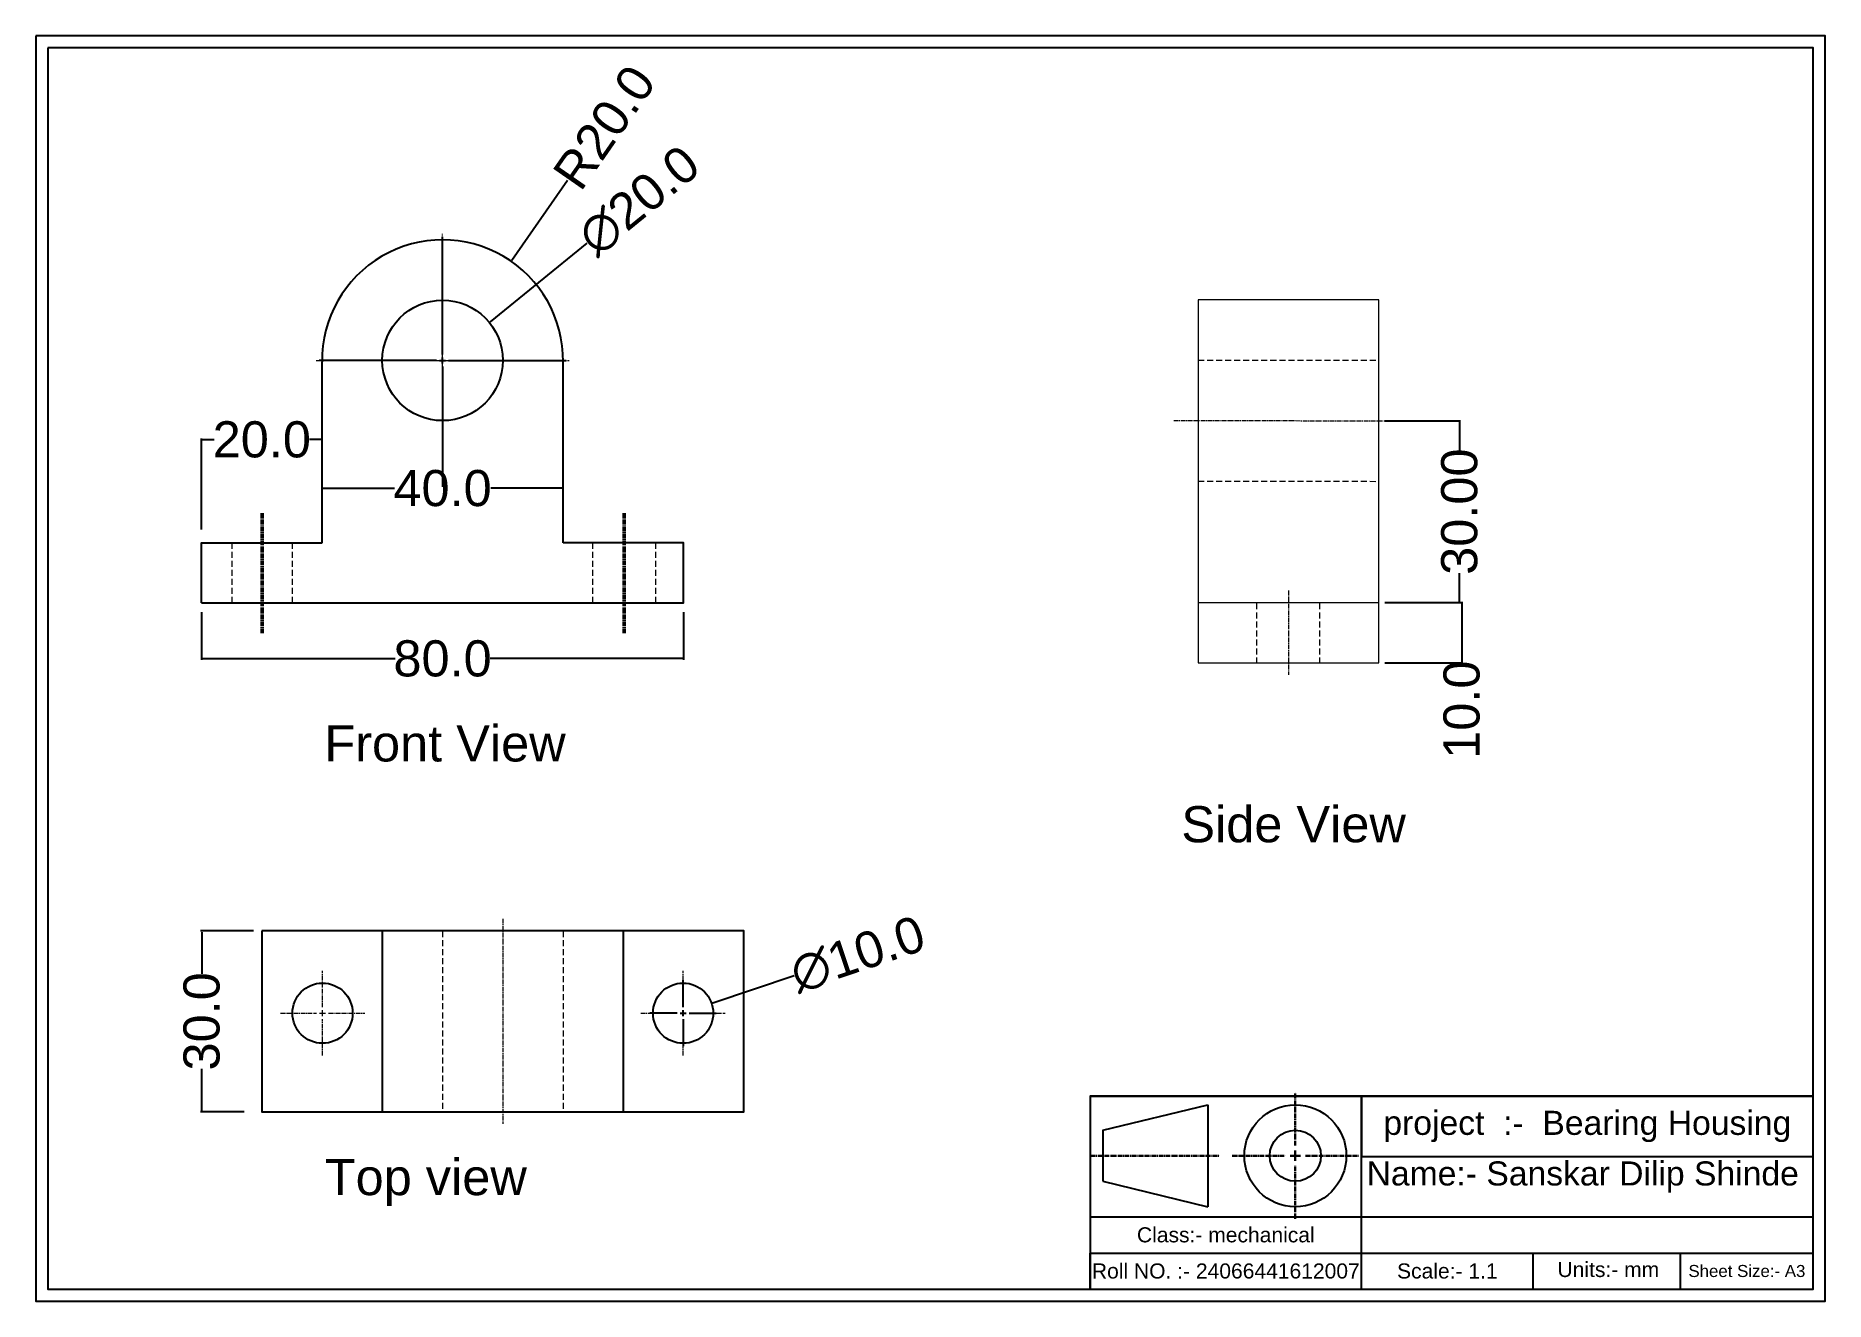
# Model space of a CAD drawing. Header units: millimetres. Extents: x 46 to 343, y 23 to 233.
import ezdxf

# ---------------------------------------------------------------- set-up
doc = ezdxf.new("R2010")
doc.units = ezdxf.units.MM
doc.header["$MEASUREMENT"] = 0
doc.linetypes.add('CENTER2', pattern=[1.125, 0.75, -0.125, 0.125, -0.125])
doc.linetypes.add('DASHEDX2', pattern=[1.5, 1, -0.5])
doc.styles.get("Standard").update_dxf_attribs({"font": 'arial.ttf'})
doc.dimstyles.get("Standard").update_dxf_attribs({"dimtxt": 6, "dimasz": 0.18, "dimexe": 0.18, "dimexo": 0.0625, "dimgap": 0.09, "dimtad": 0, "dimdec": 1, "dimzin": 0, "dimdsep": 46, "dimtxsty": 'Standard', "dimcen": -0.5, "dimclrd": 3, "dimclrt": 3, "dimadec": 0, "dimazin": 0, "dimtfac": 1, "dimtdec": 1, "dimtofl": 0, "dimtmove": 0, "dimatfit": 3, "dimfxl": 1, "dimtfillclr": 3, "dimtolj": 1, "dimtzin": 0, "dimarcsym": 0})

# ---------------------------------------------------------------- blocks, each defined once
blk = doc.blocks.new('*U5')
at = {"color": 0, "linetype": 'CENTER2', "lineweight": 30, "transparency": 16777216}
for p, q in [((0, 1.69), (0, 10.46)), ((-10.46, 0), (-1.69, 0)), ((1.69, 0), (10.46, 0)), ((0, -10.46), (0, -1.69))]:
    blk.add_line(p, q, dxfattribs=at)
at = {"color": 0, "linetype": 'Continuous', "lineweight": 30, "transparency": 16777216}
for p, q in [((-0.85, 0), (0.85, 0)), ((0, -0.85), (0, 0.85))]:
    blk.add_line(p, q, dxfattribs=at)
blk = doc.blocks.new('*U7')
at = {"color": 0, "linetype": 'CENTER2', "lineweight": 30, "transparency": 16777216}
blk.add_line((-10.71, 0), (10.71, 0), dxfattribs=at)
blk = doc.blocks.new('*U9')
at = {"color": 0, "linetype": 'CENTER2', "lineweight": 50, "transparency": 16777216}
blk.add_line((0, -10), (0, 10), dxfattribs=at)
blk = doc.blocks.new('*U10')
at = {"color": 0, "linetype": 'CENTER2', "lineweight": 18, "transparency": 16777216}
for p, q in [((0, 1), (0, 7)), ((-7, 0), (-1, 0)), ((1, 0), (7, 0)), ((0, -7), (0, -1))]:
    blk.add_line(p, q, dxfattribs=at)
at = {"color": 0, "linetype": 'Continuous', "lineweight": 18, "transparency": 16777216}
for p, q in [((-0.5, 0), (0.5, 0)), ((0, -0.5), (0, 0.5))]:
    blk.add_line(p, q, dxfattribs=at)
blk = doc.blocks.new('*U11')
at = {"color": 0, "linetype": 'CENTER2', "lineweight": 18, "transparency": 16777216}
for p, q in [((0, 1), (0, 7)), ((-7, 0), (-1, 0)), ((1, 0), (7, 0)), ((0, -7), (0, -1))]:
    blk.add_line(p, q, dxfattribs=at)
at = {"color": 0, "linetype": 'Continuous', "lineweight": 18, "transparency": 16777216}
for p, q in [((-0.5, 0), (0.5, 0)), ((0, -0.5), (0, 0.5))]:
    blk.add_line(p, q, dxfattribs=at)
blk = doc.blocks.new('*U15')
at = {"color": 0, "linetype": 'CENTER2', "lineweight": 50, "transparency": 16777216}
blk.add_line((0, -10), (0, 10), dxfattribs=at)
blk = doc.blocks.new('*U17')
at = {"color": 0, "linetype": 'CENTER2', "lineweight": 18, "transparency": 16777216}
for p, q in [((0, 4), (0, 21)), ((-21, 0), (-4, 0)), ((4, 0), (21, 0)), ((0, -21), (0, -4))]:
    blk.add_line(p, q, dxfattribs=at)
at = {"color": 0, "linetype": 'Continuous', "lineweight": 18, "transparency": 16777216}
for p, q in [((-2, 0), (2, 0)), ((0, -2), (0, 2))]:
    blk.add_line(p, q, dxfattribs=at)
blk = doc.blocks.new('*U18')
at = {"color": 0, "linetype": 'CENTER2', "lineweight": 18, "transparency": 16777216}
blk.add_line((0, 17), (0, -17), dxfattribs=at)
blk = doc.blocks.new('*U19')
at = {"color": 0, "linetype": 'CENTER2', "lineweight": 18, "transparency": 16777216}
blk.add_line((-19, 0.01), (19, -0.01), dxfattribs=at)
blk = doc.blocks.new('*U20')
at = {"color": 0, "linetype": 'CENTER2', "lineweight": 18, "transparency": 16777216}
blk.add_line((0, -18.12), (0, -32.12), dxfattribs=at)
blk = doc.blocks.new('*D22')
at = {"color": 0, "lineweight": -2, "transparency": 16777216}
for p, q in [((73.23, 137.64), (73.23, 129.74)), ((153.23, 137.64), (153.23, 129.74))]:
    blk.add_line(p, q, dxfattribs=at)
at = {"color": 3, "lineweight": -2, "transparency": 16777216}
for p, q in [((73.41, 129.92), (105.36, 129.92)), ((153.05, 129.92), (121.11, 129.92))]:
    blk.add_line(p, q, dxfattribs=at)
at = {"color": 3, "lineweight": 18, "transparency": 16777216}
for points in [[(73.41, 129.95), (73.41, 129.89), (73.23, 129.92)], [(153.05, 129.95), (153.05, 129.89), (153.23, 129.92)]]:
    blk.add_solid(points, dxfattribs=at)
at = {"layer": 'Defpoints', "color": 0, "lineweight": 18, "transparency": 16777216}
for p in [(73.23, 137.7), (153.23, 137.7), (153.23, 129.92)]:
    blk.add_point(p, dxfattribs=at)
at = {"color": 3, "lineweight": 18, "transparency": 16777216, "insert": (113.23, 129.92), "char_height": 6, "attachment_point": 5}
blk.add_mtext('\\A1;80.0', dxfattribs=at)
blk = doc.blocks.new('*D23')
at = {"color": 0, "lineweight": -2, "transparency": 16777216}
for p, q in [((73.23, 151.33), (73.23, 166.45)), ((93.23, 151.33), (93.23, 166.45))]:
    blk.add_line(p, q, dxfattribs=at)
at = {"color": 3, "lineweight": -2, "transparency": 16777216}
for p, q in [((73.41, 166.27), (75.31, 166.27)), ((93.05, 166.27), (91.16, 166.27))]:
    blk.add_line(p, q, dxfattribs=at)
at = {"color": 3, "lineweight": 18, "transparency": 16777216}
for points in [[(73.41, 166.3), (73.41, 166.24), (73.23, 166.27)], [(93.05, 166.3), (93.05, 166.24), (93.23, 166.27)]]:
    blk.add_solid(points, dxfattribs=at)
at = {"layer": 'Defpoints', "color": 0, "lineweight": 18, "transparency": 16777216}
for p in [(93.23, 166.27), (73.23, 151.27), (93.23, 151.27)]:
    blk.add_point(p, dxfattribs=at)
at = {"color": 3, "lineweight": 18, "transparency": 16777216, "insert": (83.23, 166.27), "char_height": 6, "attachment_point": 5}
blk.add_mtext('\\A1;20.0', dxfattribs=at)
blk = doc.blocks.new('*D24')
at = {"color": 0, "lineweight": -2, "transparency": 16777216}
for p, q in [((93.23, 149.23), (93.23, 158.36)), ((133.23, 149.23), (133.23, 158.36))]:
    blk.add_line(p, q, dxfattribs=at)
at = {"color": 3, "lineweight": -2, "transparency": 16777216}
for p, q in [((93.41, 158.18), (105.24, 158.18)), ((133.05, 158.18), (121.23, 158.18))]:
    blk.add_line(p, q, dxfattribs=at)
at = {"color": 3, "lineweight": 18, "transparency": 16777216}
for points in [[(93.41, 158.21), (93.41, 158.15), (93.23, 158.18)], [(133.05, 158.21), (133.05, 158.15), (133.23, 158.18)]]:
    blk.add_solid(points, dxfattribs=at)
at = {"layer": 'Defpoints', "color": 0, "lineweight": 18, "transparency": 16777216}
for p in [(133.23, 158.18), (93.23, 149.16), (133.23, 149.16)]:
    blk.add_point(p, dxfattribs=at)
at = {"color": 3, "lineweight": 18, "transparency": 16777216, "insert": (113.23, 158.18), "char_height": 6, "attachment_point": 5}
blk.add_mtext('\\A1;40.0', dxfattribs=at)
blk = doc.blocks.new('*D25')
at = {"color": 3, "lineweight": -2, "transparency": 16777216}
blk.add_line((133.96, 209.28), (124.74, 195.99), dxfattribs=at)
at = {"color": 0, "lineweight": -2, "transparency": 16777216}
for p, q in [((113.23, 180.41), (113.23, 199.91)), ((112.23, 179.41), (92.73, 179.41)), ((112.73, 179.41), (113.73, 179.41)), ((113.23, 178.91), (113.23, 179.91)), ((113.23, 178.41), (113.23, 158.91)), ((114.23, 179.41), (133.74, 179.41))]:
    blk.add_line(p, q, dxfattribs=at)
at = {"color": 3, "lineweight": 18, "transparency": 16777216}
blk.add_solid([(124.72, 196), (124.77, 195.97), (124.64, 195.84)], dxfattribs=at)
at = {"layer": 'Defpoints', "color": 0, "lineweight": 18, "transparency": 16777216}
for p in [(124.64, 195.84), (113.23, 179.41)]:
    blk.add_point(p, dxfattribs=at)
at = {"color": 3, "lineweight": 18, "transparency": 16777216, "insert": (140.09, 218.1), "char_height": 6, "attachment_point": 5, "rotation": 55.2385}
blk.add_mtext('\\A1;R20.0', dxfattribs=at)
blk = doc.blocks.new('*D26')
at = {"color": 3, "lineweight": -2, "transparency": 16777216}
blk.add_line((137.2, 198.88), (121.13, 185.83), dxfattribs=at)
at = {"color": 0, "lineweight": -2, "transparency": 16777216}
for p, q in [((113.23, 180.41), (113.23, 189.91)), ((112.23, 179.41), (102.73, 179.41)), ((112.73, 179.41), (113.73, 179.41)), ((113.23, 178.91), (113.23, 179.91)), ((113.23, 178.41), (113.23, 168.91)), ((114.23, 179.41), (123.73, 179.41))]:
    blk.add_line(p, q, dxfattribs=at)
at = {"color": 3, "lineweight": 18, "transparency": 16777216}
blk.add_solid([(121.12, 185.85), (121.15, 185.8), (121, 185.71)], dxfattribs=at)
at = {"layer": 'Defpoints', "color": 0, "lineweight": 18, "transparency": 16777216}
for p in [(121, 185.71), (105.47, 173.1)]:
    blk.add_point(p, dxfattribs=at)
at = {"color": 3, "lineweight": 18, "transparency": 16777216, "insert": (145.84, 205.9), "char_height": 6, "attachment_point": 5, "rotation": 39.0993}
blk.add_mtext('\\A1;∅20.0', dxfattribs=at)
blk = doc.blocks.new('*D27')
at = {"color": 3, "lineweight": -2, "transparency": 16777216}
blk.add_line((171.58, 77.27), (158.07, 72.73), dxfattribs=at)
at = {"color": 0, "lineweight": -2, "transparency": 16777216}
for p, q in [((153.16, 72.08), (153.16, 76.58)), ((153.16, 70.58), (153.16, 71.58)), ((152.16, 71.08), (147.66, 71.08)), ((152.66, 71.08), (153.66, 71.08)), ((153.16, 70.08), (153.16, 65.58)), ((154.16, 71.08), (158.66, 71.08))]:
    blk.add_line(p, q, dxfattribs=at)
at = {"color": 3, "lineweight": 18, "transparency": 16777216}
blk.add_solid([(158.06, 72.76), (158.08, 72.7), (157.9, 72.67)], dxfattribs=at)
at = {"layer": 'Defpoints', "color": 0, "lineweight": 18, "transparency": 16777216}
for p in [(157.9, 72.67), (148.42, 69.49)]:
    blk.add_point(p, dxfattribs=at)
at = {"color": 3, "lineweight": 18, "transparency": 16777216, "insert": (182.14, 80.82), "char_height": 6, "attachment_point": 5, "rotation": 18.575}
blk.add_mtext('\\A1;∅10.0', dxfattribs=at)
blk = doc.blocks.new('*D28')
at = {"color": 0, "lineweight": -2, "transparency": 16777216}
for p, q in [((81.85, 84.72), (73.08, 84.72)), ((80.29, 54.72), (73.08, 54.72))]:
    blk.add_line(p, q, dxfattribs=at)
at = {"color": 3, "lineweight": -2, "transparency": 16777216}
for p, q in [((73.26, 84.54), (73.26, 77.59)), ((73.26, 54.9), (73.26, 61.85))]:
    blk.add_line(p, q, dxfattribs=at)
at = {"color": 3, "lineweight": 18, "transparency": 16777216}
for points in [[(73.23, 84.54), (73.29, 84.54), (73.26, 84.72)], [(73.23, 54.9), (73.29, 54.9), (73.26, 54.72)]]:
    blk.add_solid(points, dxfattribs=at)
at = {"layer": 'Defpoints', "color": 0, "lineweight": 18, "transparency": 16777216}
for p in [(81.91, 84.72), (73.26, 54.72), (80.35, 54.72)]:
    blk.add_point(p, dxfattribs=at)
at = {"color": 3, "lineweight": 18, "transparency": 16777216, "insert": (73.26, 69.72), "char_height": 6, "attachment_point": 5, "rotation": 90}
blk.add_mtext('\\A1;30.0', dxfattribs=at)
blk = doc.blocks.new('*D29')
at = {"color": 0, "lineweight": -2, "transparency": 16777216}
for p, q in [((269.62, 139.22), (282.57, 139.22)), ((269.62, 129.22), (282.57, 129.22))]:
    blk.add_line(p, q, dxfattribs=at)
at = {"color": 3, "lineweight": -2, "transparency": 16777216}
for p, q in [((282.39, 139.04), (282.39, 129.4)), ((282.39, 129.22), (282.39, 129.04))]:
    blk.add_line(p, q, dxfattribs=at)
at = {"color": 3, "lineweight": 18, "transparency": 16777216}
for points in [[(282.36, 139.04), (282.42, 139.04), (282.39, 139.22)], [(282.36, 129.4), (282.42, 129.4), (282.39, 129.22)]]:
    blk.add_solid(points, dxfattribs=at)
at = {"layer": 'Defpoints', "color": 0, "lineweight": 18, "transparency": 16777216}
for p in [(269.56, 139.22), (269.56, 129.22), (282.39, 129.22)]:
    blk.add_point(p, dxfattribs=at)
at = {"color": 3, "lineweight": 18, "transparency": 16777216, "insert": (282.39, 121.45), "char_height": 6, "attachment_point": 5, "rotation": 90}
blk.add_mtext('\\A1;10.0', dxfattribs=at)
blk = doc.blocks.new('*D30')
at = {"color": 0, "lineweight": -2, "transparency": 16777216}
for p, q in [((269.62, 169.4), (282.19, 169.4)), ((269.62, 139.22), (282.19, 139.22))]:
    blk.add_line(p, q, dxfattribs=at)
at = {"color": 3, "lineweight": -2, "transparency": 16777216}
for p, q in [((282.01, 169.22), (282.01, 164.51)), ((282.01, 139.4), (282.01, 144.11))]:
    blk.add_line(p, q, dxfattribs=at)
at = {"color": 3, "lineweight": 18, "transparency": 16777216}
for points in [[(281.98, 169.22), (282.04, 169.22), (282.01, 169.4)], [(281.98, 139.4), (282.04, 139.4), (282.01, 139.22)]]:
    blk.add_solid(points, dxfattribs=at)
at = {"layer": 'Defpoints', "color": 0, "lineweight": 18, "transparency": 16777216}
for p in [(269.56, 169.4), (269.56, 139.22), (282.01, 139.22)]:
    blk.add_point(p, dxfattribs=at)
at = {"color": 3, "lineweight": 18, "transparency": 16777216, "insert": (282.01, 154.31), "char_height": 6, "attachment_point": 5, "rotation": 90}
blk.add_mtext('\\A1;30.00', dxfattribs=at)

msp = doc.modelspace()

# ---------------------------------------------------------------- linework, layer by layer
for p, q in [((133.23, 149.16), (133.23, 179.16)), ((220.72, 57.28), (340.72, 57.28)), ((265.75, 25.28), (265.75, 57.28)), ((265.75, 57.28), (265.75, 47.28)), ((222.84, 51.65), (240.26, 55.88)), ((240.26, 55.88), (240.26, 38.96)), ((222.84, 51.65), (222.84, 43.18)), ((265.75, 47.28), (340.72, 47.28)), ((222.84, 43.18), (240.26, 38.96)), ((220.72, 37.28), (340.72, 37.28)), ((220.72, 25.28), (220.72, 31.28)), ((220.72, 31.28), (340.72, 31.28)), ((220.72, 31.28), (340.72, 31.28)), ((294.26, 25.28), (294.26, 31.28)), ((318.72, 25.28), (318.72, 31.28)), ((220.72, 25.28), (340.72, 25.28)), ((220.72, 25.28), (340.72, 25.28)), ((220.72, 25.28), (340.72, 25.28)), ((220.72, 25.28), (340.72, 25.28)), ((220.72, 25.28), (340.72, 25.28)), ((220.72, 25.28), (340.72, 25.28)), ((220.72, 25.28), (340.72, 25.28)), ((220.72, 25.28), (340.72, 25.28)), ((220.72, 25.28), (340.72, 25.28)), ((220.72, 25.28), (340.72, 25.28)), ((220.72, 25.28), (340.72, 25.28)), ((220.72, 25.28), (340.72, 25.28)), ((220.72, 25.28), (340.72, 25.28))]:
    msp.add_line(p, q)
at = {"linetype": 'DASHEDX2', "lineweight": 18}
for p, q in [((238.62, 179.47), (268.62, 179.47)), ((78.31, 139.16), (78.31, 149.16)), ((88.31, 139.16), (88.31, 149.16)), ((138.16, 139.16), (138.16, 149.16)), ((148.61, 139.16), (148.61, 149.16)), ((248.36, 129.1), (248.36, 139.1)), ((258.81, 129.1), (258.81, 139.1)), ((113.23, 84.72), (113.23, 54.72)), ((133.23, 84.72), (133.23, 54.72))]:
    msp.add_line(p, q, dxfattribs=at)
at = {"lineweight": 18}
msp.add_line((238.62, 139.22), (268.62, 139.22), dxfattribs=at)
for points in [[(45.72, 233.28), (45.72, 23.28), (342.72, 23.28), (342.72, 233.28)], [(47.72, 231.28), (47.72, 25.28), (340.72, 25.28), (340.72, 231.28)], [(340.72, 57.28), (220.72, 57.28), (220.72, 25.28), (340.72, 25.28)]]:
    msp.add_lwpolyline(points, close=True)
msp.add_lwpolyline([(238.62, 129.22), (268.62, 129.22), (268.62, 189.47), (238.62, 189.47), (238.62, 129.22)], dxfattribs=at)
for points in [[(93.23, 149.16), (93.23, 179.16)], [(73.23, 139.16), (153.23, 139.16), (153.23, 149.16), (133.23, 149.16)], [(73.23, 139.16), (73.23, 149.16), (93.23, 149.16)], [(83.23, 84.72), (83.23, 54.72), (163.23, 54.72), (163.23, 84.72), (83.23, 84.72)], [(103.23, 84.72), (103.23, 54.72)], [(143.23, 84.72), (143.23, 54.72)]]:
    msp.add_lwpolyline(points)
at = {"linetype": 'DASHEDX2', "lineweight": 18}
msp.add_lwpolyline([(238.62, 159.38), (268.62, 159.34)], dxfattribs=at)
for centre, radius in [((113.23, 179.41), 10), ((93.31, 71.08), 5), ((153.16, 71.08), 5), ((254.77, 47.42), 8.46), ((254.77, 47.42), 4.24)]:
    msp.add_circle(centre, radius)
msp.add_arc((113.23, 179.41), 20, 359.3008, 180.6992)

# ---------------------------------------------------------------- block references
at = {"color": 2, "linetype": 'CENTER2', "lineweight": 18}
for name, p in [('*U17', (113.23, 179.41)), ('*U19', (253.62, 169.41)), ('*U20', (253.62, 159.34)), ('*U18', (123.23, 69.72)), ('*U10', (93.31, 71.08)), ('*U11', (153.16, 71.08))]:
    msp.add_blockref(name, p, dxfattribs=at)
at = {"color": 2, "linetype": 'CENTER2', "lineweight": 50}
for name, p in [('*U9', (83.31, 144.16)), ('*U15', (143.38, 144.16))]:
    msp.add_blockref(name, p, dxfattribs=at)
at = {"color": 242, "linetype": 'CENTER2', "lineweight": 30, "true_color": 0xcd2027}
msp.add_blockref('*U5', (254.77, 47.42), dxfattribs=at)
at = {"color": 1, "linetype": 'CENTER2', "lineweight": 30}
msp.add_blockref('*U7', (231.55, 47.42), dxfattribs=at)

# ---------------------------------------------------------------- texts
at = {"lineweight": 18, "char_height": 6, "attachment_point": 1}
for s, width, insert in [('Front View', 52.2071, (93.61, 118.85)), ('Side View', 65.7432, (235.85, 105.44))]:
    msp.add_mtext_dynamic_manual_height_columns(s, width=width, gutter_width=1, heights=[0], dxfattribs=dict(at, insert=insert))
at = {"attachment_point": 5}
for s, width, insert, char_height in [('\\pxqc;project  :-  Bearing Housing', 74.9667, (303.23, 52.28), 4), ('\\pxqc;Name:- Sanskar Dilip Shinde', 74.5405, (302.47, 43.88), 4), ('\\pxqc;Class:- mechanical', 45.0333, (243.23, 34.28), 2.5), ('\\pxqc;Units:- mm', 74.9667, (306.72, 28.53), 2.5), ('\\pxqc;Roll NO. :- 24066441612007', 45.0333, (243.23, 28.28), 2.5), ('Scale:- 1.1', 28.5077, (280, 28.28), 2.5), ('\\pxqc;Sheet Size:- A3', 21.9948, (329.72, 28.28), 2)]:
    msp.add_mtext_dynamic_manual_height_columns(s, width=width, gutter_width=1, heights=[0], dxfattribs=dict(at, insert=insert, char_height=char_height))
at = {"lineweight": 18, "insert": (93.68, 46.88), "char_height": 6, "attachment_point": 1}
msp.add_mtext('Top view', dxfattribs=at)

# ---------------------------------------------------------------- dimensions: what is measured, and where the dimension line sits
at = {"lineweight": 18}
dim = msp.add_radius_dim(center=(113.23, 179.41), mpoint=(124.64, 195.84), dimstyle='Standard', dxfattribs=at)
dim.commit()
dim.dimension.update_dxf_attribs({"geometry": '*D25', "text_midpoint": (140.09, 218.1), "dimtype": 164})
for p1, p2, picture, middle in [((105.47, 173.1), (121, 185.71), '*D26', (145.84, 205.9)), ((148.42, 69.49), (157.9, 72.67), '*D27', (182.14, 80.82))]:
    dim = msp.add_diameter_dim_2p(p1=p1, p2=p2, dimstyle='Standard', dxfattribs=at)
    dim.commit()
    dim.dimension.update_dxf_attribs({"geometry": picture, "text_midpoint": middle, "dimtype": 163})
for base, p1, p2, picture, middle in [((93.23, 166.27), (73.23, 151.27), (93.23, 151.27), '*D23', (83.23, 166.27)), ((133.23, 158.18), (93.23, 149.16), (133.23, 149.16), '*D24', (113.23, 158.18)), ((153.23, 129.92), (73.23, 137.7), (153.23, 137.7), '*D22', (113.23, 129.92))]:
    dim = msp.add_linear_dim(base=base, p1=p1, p2=p2, dimstyle='Standard', dxfattribs=at)
    dim.commit()
    dim.dimension.update_dxf_attribs({"geometry": picture, "text_midpoint": middle})
dim = msp.add_linear_dim(base=(282.01, 139.22), p1=(269.56, 169.4), p2=(269.56, 139.22), angle=90, text='30.00', dimstyle='Standard', dxfattribs=at)
dim.commit()
dim.dimension.update_dxf_attribs({"geometry": '*D30', "text_midpoint": (282.01, 154.31)})
for base, p1, p2, picture, middle in [((282.39, 129.22), (269.56, 139.22), (269.56, 129.22), '*D29', (282.39, 121.45)), ((73.26, 54.72), (81.91, 84.72), (80.35, 54.72), '*D28', (73.26, 69.72))]:
    dim = msp.add_linear_dim(base=base, p1=p1, p2=p2, angle=90, dimstyle='Standard', dxfattribs=at)
    dim.commit()
    dim.dimension.update_dxf_attribs({"geometry": picture, "text_midpoint": middle})

doc.saveas('drawing.dxf')
